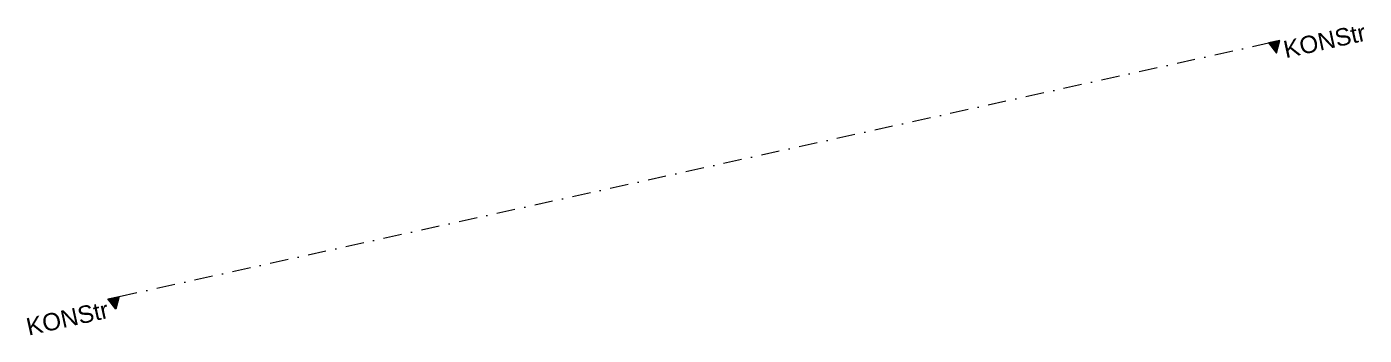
# Model space of a CAD drawing. Header units: millimetres. Extents: x 755110 to 820807, y -116979 to -66610.
# Drawn here: x 797631 to 820807, y -100094 to -94758 of the extents above; entities that cross this region are included whole.
import ezdxf

# ---------------------------------------------------------------- set-up
doc = ezdxf.new("R2010")
doc.units = ezdxf.units.MM
doc.header["$MEASUREMENT"] = 0
doc.linetypes.add('Dot & Dashed', pattern=[670.277762, 317.5, -176.388889, 0, -176.388874])
doc.layers.add('PP', color=7, linetype='Continuous')
doc.layers.add('PP_Pen_No__1', color=7, linetype='Continuous', lineweight=13)
doc.styles.add('GENERATED_STYLE_1', font='')
doc.styles.get('GENERATED_STYLE_1').set_extended_font_data('Arial')

msp = doc.modelspace()

# ---------------------------------------------------------------- hatches: boundary and pattern name
at = {"layer": 'PP', "linetype": 'Continuous', "lineweight": 0, "true_color": 0x000000}
for points in [[(819342.9, -94994.9), (819147.6, -95037.9), (819288.2, -95211.7)], [(799035.7, -99467.2), (799176.3, -99641), (799231, -99424.2)]]:
    msp.add_hatch(color=18, dxfattribs=at).paths.add_polyline_path(points)

# ---------------------------------------------------------------- linework, layer by layer
at = {"layer": 'PP_Pen_No__1', "color": 7, "linetype": 'Dot & Dashed', "lineweight": 13}
msp.add_line((799231, -99424.2), (819147.6, -95037.9), dxfattribs=at)
at = {"layer": 'PP_Pen_No__1', "color": 7, "linetype": 'Continuous', "lineweight": 13, "flags": 128}
for points in [[(819342.9, -94994.9), (819147.6, -95037.9), (819288.2, -95211.7)], [(799035.7, -99467.2), (799231, -99424.2), (799176.3, -99641)]]:
    msp.add_lwpolyline(points, close=True, dxfattribs=at)

# ---------------------------------------------------------------- texts
at = {"layer": 'PP_Pen_No__1', "color": 7, "lineweight": 13, "char_height": 300, "rotation": 12.42002, "style": 'GENERATED_STYLE_1'}
for s, insert, attachment_point in [('\\A1;{\\pqr;\\pt0;\\fArial|b0|i0|c0|p34;KONStr}', (820856.8, -94997.1), 9), ('\\A1;{\\pql;\\pt0;\\fArial|b0|i0|c0|p34;KONStr}', (797662.7, -100105.2), 7)]:
    msp.add_mtext(s, dxfattribs=dict(at, insert=insert, attachment_point=attachment_point))

doc.saveas('drawing.dxf')
